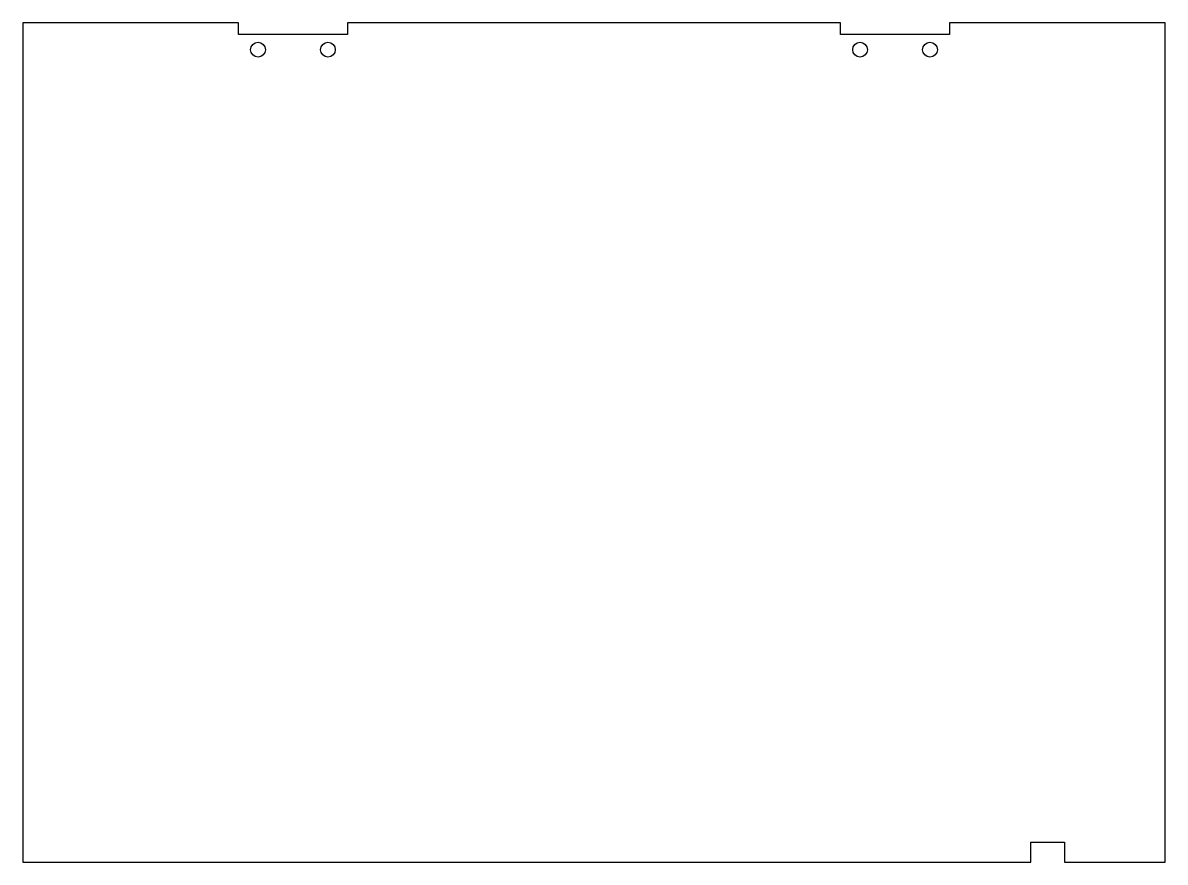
# Model space of a CAD drawing. Header units: inches. Extents: x 0 to 17, y 4.5 to 17.
import ezdxf

# ---------------------------------------------------------------- set-up
doc = ezdxf.new("R2010")
doc.units = ezdxf.units.IN
doc.header["$MEASUREMENT"] = 0

msp = doc.modelspace()

# ---------------------------------------------------------------- linework, layer by layer
msp.add_lwpolyline([(3.2075, 16.828), (3.2075, 17), (0, 17), (0, 4.5), (15, 4.5), (15, 4.8), (15.5, 4.8), (15.5, 4.5), (17, 4.5), (17, 17), (13.7925, 17), (13.7925, 16.828), (12.1675, 16.828), (12.1675, 17), (4.8325, 17), (4.8325, 16.828)], close=True)
for centre in [(3.5, 16.6), (4.54, 16.6), (12.46, 16.6), (13.5, 16.6)]:
    msp.add_circle(centre, 0.11)

doc.saveas('drawing.dxf')
